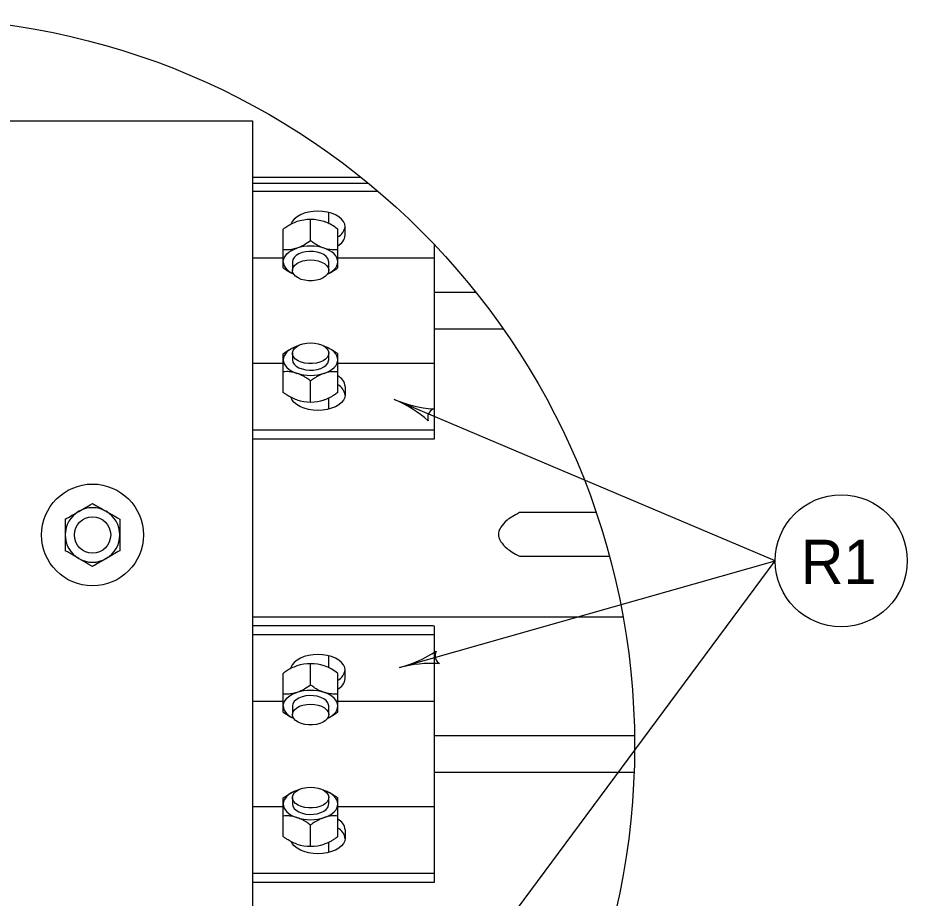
# Model space of a CAD drawing. Extents: x 503 to 668, y 594 to 694.
# Drawn here: x 602.73 to 616.78, y 634.07 to 647.98 of the extents above; entities that cross this region are included whole.
import ezdxf

# ---------------------------------------------------------------- set-up
doc = ezdxf.new("R2010")
doc.units = 0
doc.layers.add('Level 1', color=7, linetype='Continuous')
doc.layers.add('Level 2', color=7, linetype='Continuous')

msp = doc.modelspace()

# ---------------------------------------------------------------- linework, layer by layer
at = {"layer": 'Level 1'}
for centre, radius, start, end in [((609.439, 643.758), 1.958, 247.0917, 247.1039), ((609.439, 643.758), 1.958, 247.1039, 265.7727), ((607.916, 640.151), 1.958, 48.4511, 67.0978), ((609.364, 641.665), 0.157, 115.8785, 197.9952), ((608.253, 639.608), 1.958, 285.0067, 303.6755), ((609.479, 637.91), 0.157, 153.7813, 235.898), ((609.267, 635.826), 1.958, 86.3538, 105.0006), ((608.253, 639.608), 1.958, 284.9945, 285.0067)]:
    msp.add_arc(centre, radius, start, end, dxfattribs=at)
at = {"layer": 'Level 2'}
for p, q in [((601.386, 646.357), (606.438, 646.357)), ((606.438, 646.357), (606.438, 626.359)), ((606.438, 645.463), (608.156, 645.463)), ((608.426, 645.24), (606.438, 645.24)), ((607.644, 644.734), (607.644, 644.906)), ((607.357, 644.461), (607.357, 644.796)), ((606.926, 644.033), (606.926, 644.644)), ((607.787, 644.033), (607.787, 644.644)), ((607.902, 644.549), (607.902, 644.681)), ((609.308, 644.406), (609.308, 641.327)), ((606.926, 644.187), (606.438, 644.187)), ((607.069, 644.128), (607.069, 643.992)), ((607.644, 643.992), (607.644, 644.128)), ((609.308, 644.187), (607.787, 644.187)), ((609.973, 643.641), (609.308, 643.641)), ((609.308, 643.067), (610.402, 643.067)), ((607.151, 642.797), (607.141, 642.794)), ((607.572, 642.794), (607.563, 642.797)), ((606.926, 642.064), (606.926, 642.676)), ((607.069, 642.683), (607.069, 642.58)), ((607.644, 642.58), (607.644, 642.683)), ((607.787, 642.064), (607.787, 642.676)), ((606.926, 642.522), (606.438, 642.522)), ((609.308, 642.522), (607.787, 642.522)), ((607.357, 641.912), (607.357, 642.248)), ((607.902, 642.16), (607.902, 642.028)), ((607.644, 641.803), (607.644, 641.975)), ((614.695, 639.405), (608.678, 641.955)), ((609.308, 641.468), (606.438, 641.468)), ((609.308, 641.327), (606.438, 641.327)), ((603.481, 640.062), (603.481, 639.564)), ((604.343, 640.062), (604.343, 639.564)), ((611.868, 640.167), (610.657, 640.167)), ((608.39, 630.897), (614.695, 639.405)), ((608.76, 637.717), (614.695, 639.405)), ((610.657, 639.478), (612.077, 639.478)), ((609.297, 638.378), (606.438, 638.378)), ((609.308, 638.377), (609.308, 634.323)), ((609.308, 638.237), (606.438, 638.237)), ((607.644, 637.716), (607.644, 637.902)), ((607.357, 637.443), (607.357, 637.779)), ((607.902, 637.545), (607.902, 637.677)), ((606.926, 637.015), (606.926, 637.627)), ((607.787, 637.015), (607.787, 637.627)), ((606.926, 637.183), (606.438, 637.183)), ((607.069, 637.111), (607.069, 636.975)), ((607.644, 636.975), (607.644, 637.111)), ((609.308, 637.183), (607.787, 637.183)), ((612.473, 636.638), (609.308, 636.638)), ((609.308, 636.064), (612.467, 636.064)), ((607.151, 635.78), (607.141, 635.777)), ((607.572, 635.777), (607.563, 635.78)), ((606.926, 635.047), (606.926, 635.658)), ((607.069, 635.665), (607.069, 635.563)), ((607.644, 635.563), (607.644, 635.665)), ((607.787, 635.047), (607.787, 635.658)), ((606.926, 635.518), (606.438, 635.518)), ((609.308, 635.518), (607.787, 635.518)), ((607.357, 634.895), (607.357, 635.23)), ((607.902, 635.156), (607.902, 635.024)), ((607.644, 634.799), (607.644, 634.958)), ((609.308, 634.464), (606.438, 634.464)), ((609.308, 634.323), (606.438, 634.323))]:
    msp.add_line(p, q, dxfattribs=at)
for points in [[(606.438, 645.368), (606.542, 645.368), (607.99, 645.368), (608.273, 645.368)], [(607.902, 644.681), (607.895, 644.723), (607.876, 644.765), (607.844, 644.804), (607.801, 644.839), (607.748, 644.87), (607.687, 644.894), (607.619, 644.913), (607.546, 644.924), (607.471, 644.928), (607.397, 644.924), (607.324, 644.913), (607.256, 644.894), (607.195, 644.87), (607.142, 644.839), (607.098, 644.804), (607.067, 644.765), (607.046, 644.722)], [(606.926, 644.128), (606.929, 644.161), (606.94, 644.192), (606.959, 644.223), (606.983, 644.252), (607.015, 644.279), (607.052, 644.303), (607.094, 644.324), (607.141, 644.342)], [(607.644, 644.128), (607.642, 644.146), (607.629, 644.181), (607.602, 644.213), (607.565, 644.241), (607.518, 644.265), (607.463, 644.281), (607.403, 644.291), (607.341, 644.293), (607.28, 644.287), (607.222, 644.274), (607.171, 644.254), (607.128, 644.228), (607.096, 644.197), (607.076, 644.164), (607.069, 644.128)], [(607.787, 644.128), (607.784, 644.161), (607.773, 644.192), (607.755, 644.223), (607.73, 644.252), (607.698, 644.279), (607.661, 644.303), (607.619, 644.324), (607.572, 644.342)], [(606.926, 644.128), (606.929, 644.096), (606.94, 644.064), (606.959, 644.034), (606.983, 644.005), (607.015, 643.978), (607.052, 643.954), (607.087, 643.936)], [(607.295, 644.153), (607.357, 644.157), (607.418, 644.153), (607.477, 644.141), (607.53, 644.123), (607.575, 644.099), (607.61, 644.069), (607.633, 644.036), (607.643, 644.001), (607.64, 643.965), (607.623, 643.931), (607.594, 643.9), (607.554, 643.873), (607.505, 643.851), (607.448, 643.836), (607.388, 643.828), (607.325, 643.828), (607.265, 643.836), (607.209, 643.851), (607.159, 643.873), (607.119, 643.9), (607.09, 643.931), (607.073, 643.965), (607.07, 644.001), (607.08, 644.036), (607.103, 644.069), (607.138, 644.099), (607.183, 644.123), (607.236, 644.141), (607.295, 644.153)], [(607.626, 643.936), (607.661, 643.954), (607.698, 643.978), (607.73, 644.005), (607.755, 644.034), (607.773, 644.064), (607.784, 644.096), (607.787, 644.128)], [(607.141, 642.794), (607.094, 642.776), (607.052, 642.755), (607.015, 642.731), (606.983, 642.704), (606.959, 642.675), (606.94, 642.644), (606.929, 642.612), (606.926, 642.58)], [(607.295, 642.843), (607.357, 642.847), (607.418, 642.843), (607.477, 642.832), (607.53, 642.814), (607.575, 642.789), (607.61, 642.76), (607.633, 642.727), (607.643, 642.691), (607.64, 642.656), (607.623, 642.622), (607.594, 642.59), (607.554, 642.563), (607.505, 642.541), (607.448, 642.527), (607.388, 642.519), (607.325, 642.519), (607.265, 642.527), (607.209, 642.541), (607.159, 642.563), (607.119, 642.59), (607.09, 642.622), (607.073, 642.656), (607.07, 642.691), (607.08, 642.727), (607.103, 642.76), (607.138, 642.789), (607.183, 642.814), (607.236, 642.832), (607.295, 642.843)], [(607.787, 642.58), (607.784, 642.612), (607.773, 642.644), (607.755, 642.675), (607.73, 642.704), (607.698, 642.731), (607.661, 642.755), (607.619, 642.776), (607.572, 642.794)], [(606.926, 642.58), (606.929, 642.548), (606.94, 642.516), (606.959, 642.486), (606.983, 642.457), (607.015, 642.43), (607.052, 642.406), (607.094, 642.384), (607.141, 642.366)], [(607.069, 642.58), (607.076, 642.545), (607.096, 642.511), (607.128, 642.481), (607.171, 642.455), (607.222, 642.435), (607.28, 642.422), (607.341, 642.416), (607.403, 642.418), (607.463, 642.427), (607.518, 642.444), (607.565, 642.467), (607.602, 642.495), (607.629, 642.528), (607.642, 642.562), (607.644, 642.58)], [(607.572, 642.366), (607.619, 642.384), (607.661, 642.406), (607.698, 642.43), (607.73, 642.457), (607.755, 642.486), (607.773, 642.516), (607.784, 642.548), (607.787, 642.58)], [(607.902, 642.028), (607.895, 641.985), (607.876, 641.943), (607.844, 641.904), (607.801, 641.869), (607.748, 641.839), (607.687, 641.814), (607.619, 641.796), (607.546, 641.785), (607.471, 641.781), (607.397, 641.785), (607.324, 641.796), (607.256, 641.814), (607.195, 641.839), (607.142, 641.869), (607.098, 641.904), (607.067, 641.943), (607.048, 641.982)], [(603.697, 640.186), (603.787, 640.238), (603.877, 640.29), (603.912, 640.31)], [(604.127, 640.186), (604.172, 640.16), (604.217, 640.134), (604.263, 640.108), (604.307, 640.082), (604.343, 640.062)], [(603.697, 639.44), (603.607, 639.492), (603.517, 639.544), (603.481, 639.564)], [(603.912, 639.315), (603.845, 639.354), (603.81, 639.374), (603.775, 639.394), (603.7, 639.438), (603.697, 639.44)], [(604.127, 639.44), (604.083, 639.414), (604.038, 639.388), (603.992, 639.362), (603.948, 639.336), (603.93, 639.326), (603.912, 639.315)], [(606.438, 638.517), (609.634, 638.517), (611.231, 638.517), (612.293, 638.517)], [(607.902, 637.677), (607.895, 637.72), (607.876, 637.761), (607.844, 637.8), (607.801, 637.836), (607.748, 637.866), (607.687, 637.891), (607.619, 637.909), (607.546, 637.92), (607.471, 637.924), (607.397, 637.92), (607.324, 637.909), (607.256, 637.891), (607.195, 637.866), (607.142, 637.836), (607.098, 637.8), (607.067, 637.761), (607.047, 637.72), (607.044, 637.705)], [(606.926, 637.111), (606.929, 637.143), (606.94, 637.175), (606.959, 637.205), (606.983, 637.234), (607.015, 637.261), (607.052, 637.286), (607.094, 637.307), (607.141, 637.325)], [(607.644, 637.111), (607.642, 637.129), (607.629, 637.163), (607.602, 637.196), (607.565, 637.224), (607.518, 637.247), (607.463, 637.264), (607.403, 637.273), (607.341, 637.275), (607.28, 637.269), (607.222, 637.256), (607.171, 637.236), (607.128, 637.21), (607.096, 637.18), (607.076, 637.146), (607.069, 637.111)], [(607.787, 637.111), (607.784, 637.143), (607.773, 637.175), (607.755, 637.205), (607.73, 637.234), (607.698, 637.261), (607.661, 637.286), (607.619, 637.307), (607.572, 637.325)], [(606.926, 637.111), (606.929, 637.079), (606.94, 637.047), (606.959, 637.016), (606.983, 636.987), (607.015, 636.96), (607.052, 636.936), (607.087, 636.918)], [(607.295, 637.135), (607.357, 637.139), (607.418, 637.135), (607.477, 637.124), (607.53, 637.106), (607.575, 637.081), (607.61, 637.052), (607.633, 637.019), (607.643, 636.984), (607.64, 636.948), (607.623, 636.914), (607.594, 636.882), (607.554, 636.855), (607.505, 636.834), (607.448, 636.819), (607.388, 636.811), (607.325, 636.811), (607.265, 636.819), (607.209, 636.834), (607.159, 636.855), (607.119, 636.882), (607.09, 636.914), (607.073, 636.948), (607.07, 636.984), (607.08, 637.019), (607.103, 637.052), (607.138, 637.081), (607.183, 637.106), (607.236, 637.124), (607.295, 637.135)], [(607.626, 636.918), (607.661, 636.936), (607.698, 636.96), (607.73, 636.987), (607.755, 637.016), (607.773, 637.047), (607.784, 637.079), (607.787, 637.111)], [(607.141, 635.777), (607.094, 635.759), (607.052, 635.737), (607.015, 635.713), (606.983, 635.686), (606.959, 635.657), (606.94, 635.627), (606.929, 635.595), (606.926, 635.563)], [(607.295, 635.826), (607.357, 635.83), (607.418, 635.826), (607.477, 635.815), (607.53, 635.796), (607.575, 635.772), (607.61, 635.742), (607.633, 635.709), (607.643, 635.674), (607.64, 635.638), (607.623, 635.604), (607.594, 635.573), (607.554, 635.546), (607.505, 635.524), (607.448, 635.509), (607.388, 635.501), (607.325, 635.501), (607.265, 635.509), (607.209, 635.524), (607.159, 635.546), (607.119, 635.573), (607.09, 635.604), (607.073, 635.638), (607.07, 635.674), (607.08, 635.709), (607.103, 635.742), (607.138, 635.772), (607.183, 635.796), (607.236, 635.815), (607.295, 635.826)], [(607.787, 635.563), (607.784, 635.595), (607.773, 635.627), (607.755, 635.657), (607.73, 635.686), (607.698, 635.713), (607.661, 635.737), (607.619, 635.759), (607.572, 635.777)], [(606.926, 635.563), (606.929, 635.531), (606.94, 635.499), (606.959, 635.468), (606.983, 635.439), (607.015, 635.412), (607.052, 635.388), (607.094, 635.367), (607.141, 635.349)], [(607.069, 635.563), (607.076, 635.527), (607.096, 635.494), (607.128, 635.463), (607.171, 635.437), (607.222, 635.417), (607.28, 635.404), (607.341, 635.398), (607.403, 635.4), (607.463, 635.41), (607.518, 635.427), (607.565, 635.45), (607.602, 635.478), (607.629, 635.51), (607.642, 635.545), (607.644, 635.563)], [(607.572, 635.349), (607.619, 635.367), (607.661, 635.388), (607.698, 635.412), (607.73, 635.439), (607.755, 635.468), (607.773, 635.499), (607.784, 635.531), (607.787, 635.563)], [(607.902, 635.024), (607.895, 634.981), (607.876, 634.94), (607.844, 634.901), (607.801, 634.866), (607.748, 634.835), (607.687, 634.81), (607.619, 634.792), (607.546, 634.781), (607.471, 634.777), (607.397, 634.781), (607.324, 634.792), (607.256, 634.81), (607.195, 634.835), (607.142, 634.866), (607.098, 634.901), (607.067, 634.94), (607.053, 634.967)]]:
    msp.add_lwpolyline(points, dxfattribs=at)
for centre, radius in [((600.971, 636.48), 11.503), ((603.912, 639.813), 0.804), ((615.738, 639.405), 1.043), ((603.912, 639.813), 0.287)]:
    msp.add_circle(centre, radius, dxfattribs=at)
for centre, radius, start, end in [((607.357, 644.084), 0.712, 72.387, 107.613), ((607.688, 644.714), 0.216, 297.3817, 351.6535), ((607.69, 644.571), 0.213, 297.1897, 354.1387), ((607.357, 643.664), 0.712, 72.387, 107.613), ((607.357, 643.045), 0.712, 252.387, 287.613), ((607.69, 642.138), 0.213, 5.8613, 62.8103), ((607.689, 641.995), 0.215, 7.4645, 62.6875), ((607.357, 642.624), 0.712, 252.387, 287.613), ((603.912, 639.813), 0.431, 60.0002, 119.9998), ((603.912, 639.813), 0.431, 120.0001, 179.9997), ((603.912, 639.813), 0.431, 359.9999, 60.0001), ((603.912, 639.813), 0.431, 180.0003, 239.9999), ((603.912, 639.813), 0.431, 299.9999, 0.0001), ((603.912, 639.813), 0.431, 240.0002, 299.9998), ((607.357, 637.067), 0.712, 72.387, 107.613), ((607.689, 637.709), 0.215, 297.3061, 352.5405), ((607.69, 637.567), 0.213, 297.1901, 354.1396), ((607.357, 636.646), 0.712, 72.387, 107.613), ((607.357, 636.027), 0.712, 252.387, 287.613), ((607.69, 635.134), 0.213, 5.8669, 62.8034), ((607.69, 634.993), 0.213, 5.8604, 62.8099), ((607.357, 635.607), 0.712, 252.3863, 287.6137)]:
    msp.add_arc(centre, radius, start, end, dxfattribs=at)
for points in [[(607.141, 644.763), (607.111, 644.751), (607.048, 644.726), (606.978, 644.682), (606.938, 644.653), (606.926, 644.644)], [(607.787, 644.644), (607.754, 644.668), (607.688, 644.714), (607.612, 644.749), (607.573, 644.763), (607.572, 644.763)], [(607.357, 644.461), (607.323, 644.437), (607.257, 644.391), (607.182, 644.356), (607.142, 644.343), (607.141, 644.342)], [(607.572, 644.342), (607.541, 644.354), (607.478, 644.379), (607.408, 644.423), (607.368, 644.452), (607.357, 644.461)], [(607.141, 644.342), (607.111, 644.334), (607.053, 644.318), (606.985, 644.315), (606.943, 644.317), (606.932, 644.318), (606.926, 644.318)], [(607.787, 644.318), (607.765, 644.317), (607.731, 644.315), (607.685, 644.318), (607.636, 644.324), (607.599, 644.333), (607.573, 644.342), (607.572, 644.342)], [(606.926, 644.033), (606.959, 644.009), (607.009, 643.972), (607.066, 643.947), (607.086, 643.939)], [(607.621, 643.934), (607.635, 643.94), (607.664, 643.953), (607.708, 643.978), (607.749, 644.005), (607.776, 644.024), (607.787, 644.033)], [(606.926, 642.676), (606.959, 642.699), (607.026, 642.746), (607.101, 642.781), (607.14, 642.794), (607.141, 642.794)], [(607.572, 642.794), (607.587, 642.789), (607.618, 642.778), (607.663, 642.756), (607.708, 642.73), (607.749, 642.703), (607.776, 642.684), (607.787, 642.676)], [(607.141, 642.366), (607.111, 642.374), (607.053, 642.391), (606.979, 642.394), (606.938, 642.391), (606.926, 642.391)], [(607.357, 642.248), (607.334, 642.264), (607.301, 642.287), (607.255, 642.315), (607.208, 642.341), (607.169, 642.357), (607.142, 642.366), (607.141, 642.366)], [(607.572, 642.366), (607.557, 642.361), (607.526, 642.35), (607.481, 642.328), (607.436, 642.302), (607.401, 642.279), (607.374, 642.261), (607.362, 642.252), (607.357, 642.248)], [(607.787, 642.391), (607.753, 642.392), (607.682, 642.394), (607.61, 642.379), (607.573, 642.367), (607.572, 642.366)], [(607.141, 641.946), (607.111, 641.958), (607.048, 641.982), (606.984, 642.023), (606.943, 642.051), (606.932, 642.06), (606.926, 642.064)], [(607.787, 642.064), (607.765, 642.048), (607.732, 642.025), (607.686, 641.997), (607.638, 641.971), (607.6, 641.955), (607.573, 641.946), (607.572, 641.946)], [(603.912, 640.31), (603.946, 640.291), (604.017, 640.25), (604.089, 640.208), (604.127, 640.187), (604.127, 640.186)], [(603.481, 640.062), (603.515, 640.081), (603.586, 640.122), (603.658, 640.164), (603.696, 640.185), (603.697, 640.186)], [(610.657, 640.167), (610.568, 640.117), (610.447, 640.05), (610.351, 639.928), (610.329, 639.866), (610.323, 639.822), (610.329, 639.778), (610.351, 639.716), (610.447, 639.594), (610.568, 639.527), (610.657, 639.478)], [(604.343, 639.564), (604.309, 639.545), (604.238, 639.504), (604.166, 639.462), (604.128, 639.44), (604.127, 639.44)], [(607.141, 637.745), (607.111, 637.733), (607.048, 637.709), (606.978, 637.665), (606.938, 637.636), (606.926, 637.627)], [(607.787, 637.627), (607.754, 637.65), (607.688, 637.697), (607.612, 637.732), (607.573, 637.745), (607.572, 637.745)], [(607.357, 637.443), (607.323, 637.42), (607.257, 637.373), (607.182, 637.338), (607.142, 637.325), (607.141, 637.325)], [(607.572, 637.325), (607.541, 637.337), (607.478, 637.362), (607.408, 637.406), (607.368, 637.435), (607.357, 637.443)], [(607.141, 637.325), (607.111, 637.317), (607.053, 637.3), (606.985, 637.298), (606.943, 637.299), (606.932, 637.3), (606.926, 637.3)], [(607.787, 637.3), (607.765, 637.299), (607.731, 637.298), (607.685, 637.301), (607.636, 637.307), (607.599, 637.316), (607.573, 637.324), (607.572, 637.325)], [(606.926, 637.015), (606.959, 636.991), (607.009, 636.954), (607.066, 636.93), (607.086, 636.921)], [(607.621, 636.916), (607.635, 636.922), (607.664, 636.936), (607.708, 636.961), (607.749, 636.988), (607.776, 637.007), (607.787, 637.015)], [(606.926, 635.658), (606.959, 635.682), (607.026, 635.728), (607.101, 635.763), (607.14, 635.776), (607.141, 635.777)], [(607.572, 635.777), (607.587, 635.771), (607.618, 635.76), (607.663, 635.738), (607.708, 635.713), (607.749, 635.686), (607.776, 635.667), (607.787, 635.658)], [(607.141, 635.349), (607.111, 635.357), (607.053, 635.373), (606.979, 635.376), (606.938, 635.374), (606.926, 635.373)], [(607.357, 635.23), (607.334, 635.246), (607.301, 635.27), (607.255, 635.298), (607.208, 635.323), (607.169, 635.339), (607.142, 635.348), (607.141, 635.349)], [(607.572, 635.349), (607.557, 635.343), (607.526, 635.332), (607.481, 635.31), (607.436, 635.285), (607.401, 635.262), (607.374, 635.243), (607.362, 635.235), (607.357, 635.23)], [(607.787, 635.373), (607.753, 635.374), (607.682, 635.377), (607.61, 635.361), (607.573, 635.349), (607.572, 635.349)], [(607.141, 634.928), (607.111, 634.94), (607.048, 634.965), (606.984, 635.005), (606.943, 635.034), (606.932, 635.042), (606.926, 635.047)], [(607.787, 635.047), (607.765, 635.031), (607.732, 635.007), (607.686, 634.979), (607.638, 634.954), (607.6, 634.937), (607.573, 634.929), (607.572, 634.928)]]:
    msp.add_open_spline(points, degree=3, dxfattribs=at)

# ---------------------------------------------------------------- texts
msp.add_text('R1', height=0.7, dxfattribs=at).set_placement((615.098, 639.038))

doc.saveas('drawing.dxf')
